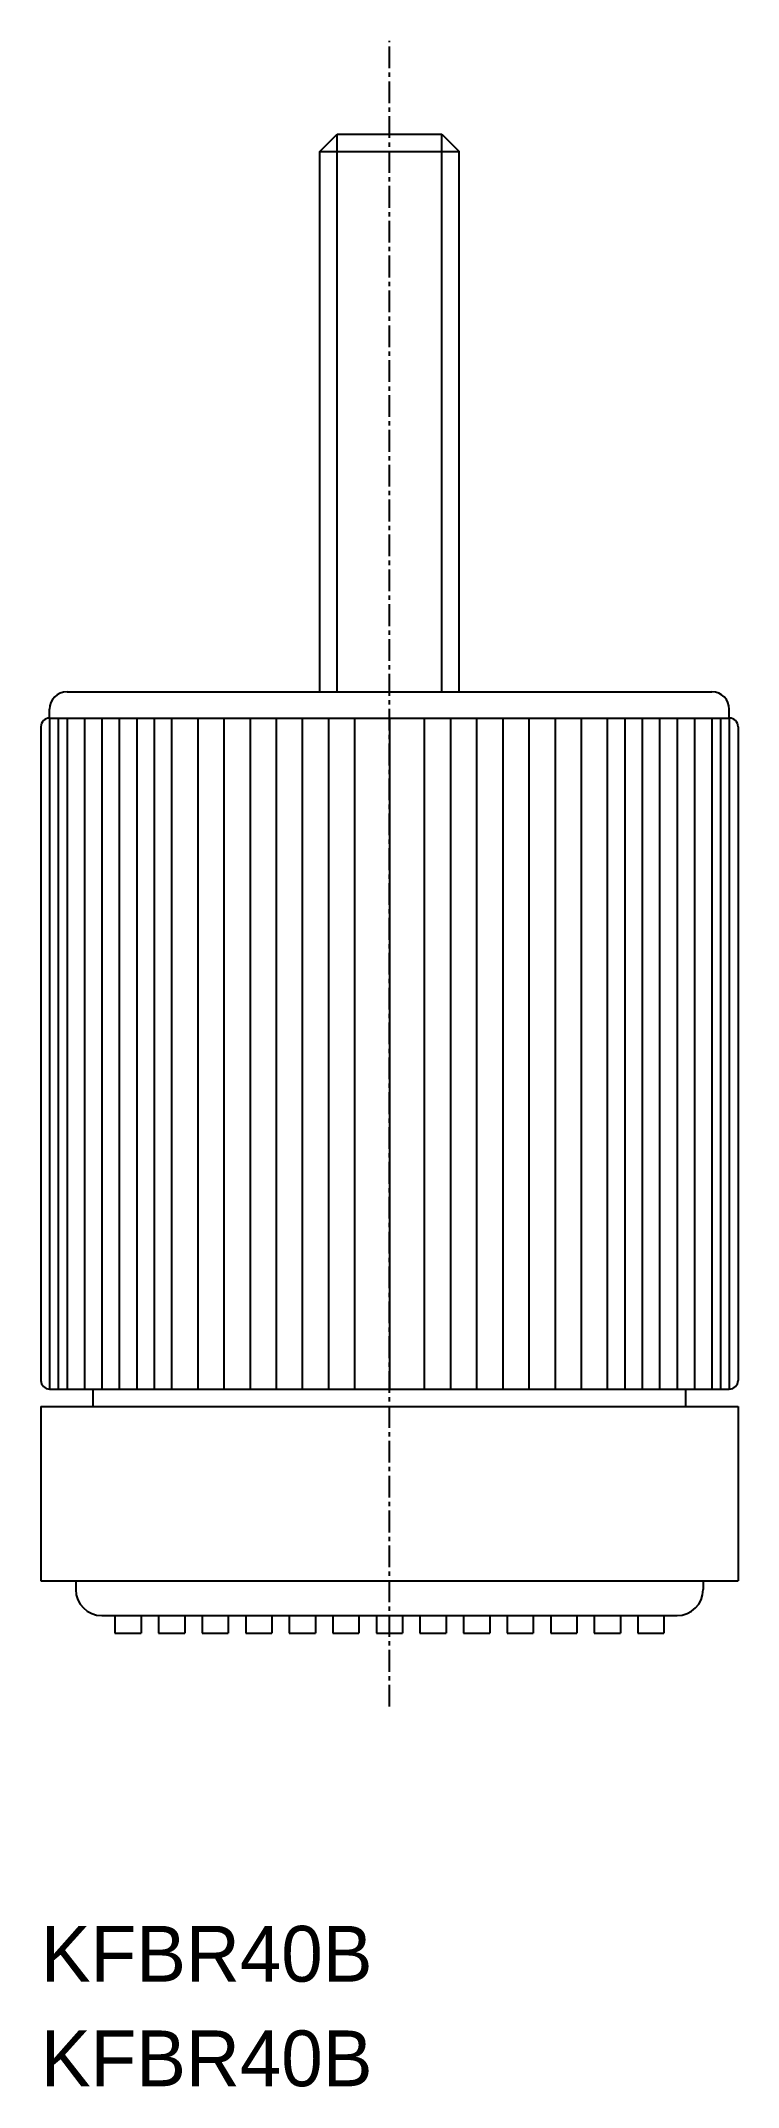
# Model space of a CAD drawing. Extents: x -3786 to -3746, y -846 to -728.
import ezdxf

# ---------------------------------------------------------------- set-up
doc = ezdxf.new("R2010")
doc.units = 0
doc.linetypes.add('CENTER', pattern=[2, 1.25, -0.25, 0.25, -0.25])
doc.layers.get('0').update_dxf_attribs({"linetype": 'CONTINUOUS'})
doc.layers.add('CENTER', color=1, linetype='CENTER')

msp = doc.modelspace()

# ---------------------------------------------------------------- linework, layer by layer
at = {"color": 7, "linetype": 'CONTINUOUS'}
for p, q in [((-3769.59, -734.83), (-3768.59, -733.83)), ((-3769.59, -734.83), (-3761.59, -734.83)), ((-3769.59, -765.83), (-3769.59, -734.83)), ((-3768.59, -733.83), (-3762.59, -733.83)), ((-3762.59, -733.83), (-3761.59, -734.83)), ((-3761.59, -765.83), (-3761.59, -734.83)), ((-3784.09, -765.83), (-3747.09, -765.83)), ((-3785.09, -767.33), (-3785.09, -766.83)), ((-3785.09, -767.33), (-3746.09, -767.33)), ((-3746.09, -767.33), (-3746.09, -766.83)), ((-3785.59, -767.83), (-3785.59, -805.33)), ((-3745.59, -767.83), (-3745.59, -805.33)), ((-3785.09, -805.83), (-3746.09, -805.83)), ((-3782.59, -806.83), (-3782.59, -805.83)), ((-3748.59, -806.83), (-3748.59, -805.83)), ((-3785.59, -806.83), (-3785.59, -816.83)), ((-3785.59, -806.83), (-3745.59, -806.83)), ((-3745.59, -806.83), (-3745.59, -816.83)), ((-3785.59, -816.83), (-3745.59, -816.83)), ((-3783.59, -816.83), (-3783.59, -817.33)), ((-3747.59, -816.83), (-3747.59, -817.33)), ((-3782.09, -818.83), (-3749.09, -818.83)), ((-3781.34, -818.83), (-3781.34, -819.83)), ((-3779.84, -818.83), (-3779.84, -819.83)), ((-3778.84, -818.83), (-3778.84, -819.83)), ((-3777.34, -818.83), (-3777.34, -819.83)), ((-3776.34, -818.83), (-3776.34, -819.83)), ((-3774.84, -818.83), (-3774.84, -819.83)), ((-3773.84, -818.83), (-3773.84, -819.83)), ((-3772.34, -818.83), (-3772.34, -819.83)), ((-3771.34, -818.83), (-3771.34, -819.83)), ((-3769.84, -818.83), (-3769.84, -819.83)), ((-3768.84, -818.83), (-3768.84, -819.83)), ((-3767.34, -818.83), (-3767.34, -819.83)), ((-3766.34, -818.83), (-3766.34, -819.83)), ((-3764.84, -818.83), (-3764.84, -819.83)), ((-3763.84, -818.83), (-3763.84, -819.83)), ((-3762.34, -818.83), (-3762.34, -819.83)), ((-3761.34, -818.83), (-3761.34, -819.83)), ((-3759.84, -818.83), (-3759.84, -819.83)), ((-3758.84, -818.83), (-3758.84, -819.83)), ((-3757.34, -818.83), (-3757.34, -819.83)), ((-3756.34, -818.83), (-3756.34, -819.83)), ((-3754.84, -818.83), (-3754.84, -819.83)), ((-3753.84, -818.83), (-3753.84, -819.83)), ((-3752.34, -818.83), (-3752.34, -819.83)), ((-3751.34, -818.83), (-3751.34, -819.83)), ((-3749.84, -818.83), (-3749.84, -819.83)), ((-3781.34, -819.83), (-3779.84, -819.83)), ((-3778.84, -819.83), (-3777.34, -819.83)), ((-3776.34, -819.83), (-3774.84, -819.83)), ((-3773.84, -819.83), (-3772.34, -819.83)), ((-3771.34, -819.83), (-3769.84, -819.83)), ((-3768.84, -819.83), (-3767.34, -819.83)), ((-3766.34, -819.83), (-3764.84, -819.83)), ((-3763.84, -819.83), (-3762.34, -819.83)), ((-3761.34, -819.83), (-3759.84, -819.83)), ((-3758.84, -819.83), (-3757.34, -819.83)), ((-3756.34, -819.83), (-3754.84, -819.83)), ((-3753.84, -819.83), (-3752.34, -819.83)), ((-3751.34, -819.83), (-3749.84, -819.83))]:
    msp.add_line(p, q, dxfattribs=at)
at = {"color": 3, "linetype": 'CONTINUOUS'}
for p, q in [((-3768.59, -765.83), (-3768.59, -733.83)), ((-3762.59, -765.83), (-3762.59, -733.83)), ((-3785.09, -767.33), (-3785.09, -805.83)), ((-3784.59, -767.33), (-3784.59, -805.83)), ((-3784.09, -767.33), (-3784.09, -805.83)), ((-3783.09, -767.33), (-3783.09, -805.83)), ((-3782.09, -767.33), (-3782.09, -805.83)), ((-3781.09, -767.33), (-3781.09, -805.83)), ((-3780.09, -767.33), (-3780.09, -805.83)), ((-3779.09, -767.33), (-3779.09, -805.83)), ((-3778.09, -767.33), (-3778.09, -805.83)), ((-3776.59, -767.33), (-3776.59, -805.83)), ((-3775.09, -767.33), (-3775.09, -805.83)), ((-3773.59, -767.33), (-3773.59, -805.83)), ((-3772.09, -767.33), (-3772.09, -805.83)), ((-3770.59, -767.33), (-3770.59, -805.83)), ((-3769.09, -767.33), (-3769.09, -805.83)), ((-3767.59, -767.33), (-3767.59, -805.83)), ((-3765.59, -767.33), (-3765.59, -805.83)), ((-3763.59, -767.33), (-3763.59, -805.83)), ((-3762.09, -767.33), (-3762.09, -805.83)), ((-3760.59, -767.33), (-3760.59, -805.83)), ((-3759.09, -767.33), (-3759.09, -805.83)), ((-3757.59, -767.33), (-3757.59, -805.83)), ((-3756.09, -767.33), (-3756.09, -805.83)), ((-3754.59, -767.33), (-3754.59, -805.83)), ((-3753.09, -767.33), (-3753.09, -805.83)), ((-3752.09, -767.33), (-3752.09, -805.83)), ((-3751.09, -767.33), (-3751.09, -805.83)), ((-3750.09, -767.33), (-3750.09, -805.83)), ((-3749.09, -767.33), (-3749.09, -805.83)), ((-3748.09, -767.33), (-3748.09, -805.83)), ((-3747.09, -767.33), (-3747.09, -805.83)), ((-3746.59, -767.33), (-3746.59, -805.83)), ((-3746.09, -767.33), (-3746.09, -805.83))]:
    msp.add_line(p, q, dxfattribs=at)
at = {"color": 7, "linetype": 'CONTINUOUS'}
for centre, radius, start, end in [((-3784.09, -766.83), 1, 90, 180), ((-3747.09, -766.83), 1, 0, 90), ((-3785.09, -767.83), 0.5, 90, 180), ((-3746.09, -767.83), 0.5, 0, 90), ((-3785.09, -805.33), 0.5, 180, 270), ((-3746.09, -805.33), 0.5, 270, 0), ((-3782.09, -817.33), 1.5, 180, 270), ((-3749.09, -817.33), 1.5, 270, 0)]:
    msp.add_arc(centre, radius, start, end, dxfattribs=at)
at = {"layer": 'CENTER', "color": 1, "linetype": 'CENTER'}
msp.add_line((-3765.59, -824.05), (-3765.59, -728.48), dxfattribs=at)

# ---------------------------------------------------------------- texts
at = {"color": 7, "linetype": 'CONTINUOUS'}
for p in [(-3785.59, -839.83), (-3785.59, -845.83)]:
    msp.add_text('KFBR40B', height=3.2, dxfattribs=at).set_placement(p)

doc.saveas('drawing.dxf')
